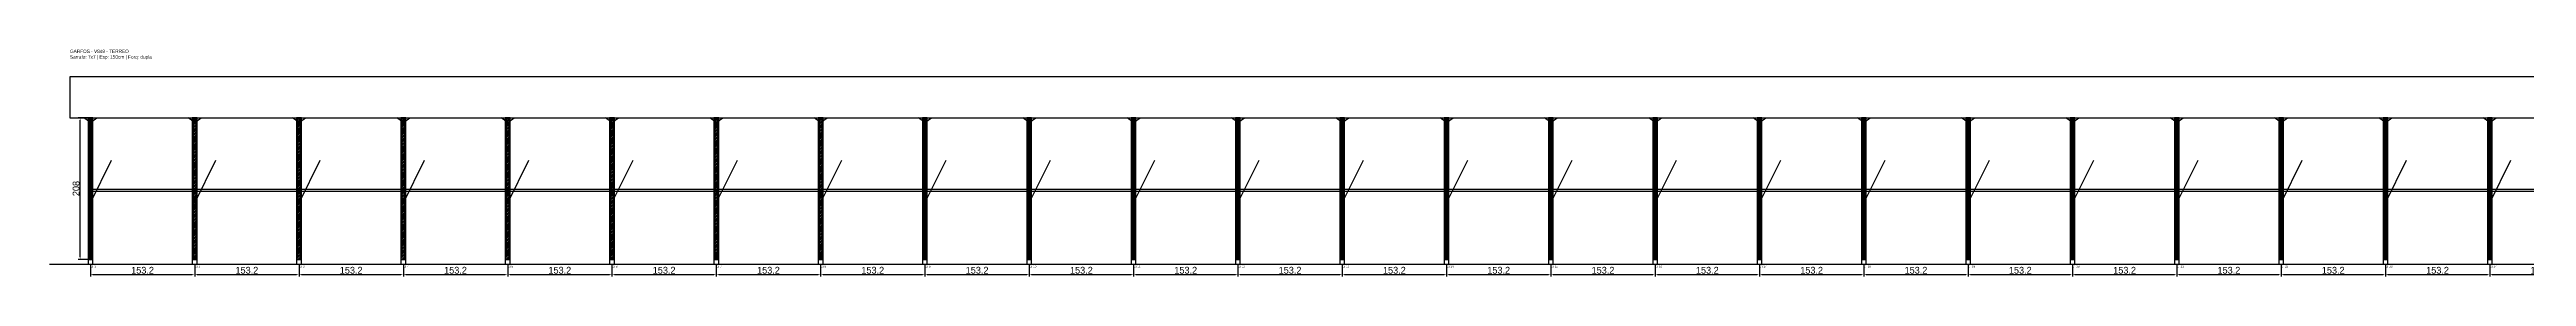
# Model space of a CAD drawing. Header units: metres. Extents: x -30 to 7290, y -25 to 308.
# Drawn here: x -30 to 3607, y -25 to 308 of the extents above; entities that cross this region are included whole.
import ezdxf

# ---------------------------------------------------------------- set-up
doc = ezdxf.new("R2010")
doc.units = ezdxf.units.M
for name, color, linetype in [('BARRA_ANCORAGEM', 1, 'Continuous'), ('COTA', 241, 'Continuous'), ('GARFOS OK', 3, 'Continuous'), ('NOME DA VIGA', 6, 'Continuous'), ('SARR_7x7', 40, 'Continuous'), ('TIRAS REESCORAMENTO', 252, 'Continuous'), ('VIGAS', 3, 'Continuous')]:
    doc.layers.add(name, color=color, linetype=linetype)
doc.dimstyles.new('EZ DXF', dxfattribs={"dimtxt": 10, "dimasz": 3.5, "dimexe": 3, "dimexo": 1.5, "dimgap": 1, "dimtad": 1, "dimdec": 1, "dimdsep": 46, "dimcen": 2.5, "dimazin": 3, "dimtfac": 1, "dimtmove": 0, "dimatfit": 3})

msp = doc.modelspace()

# ---------------------------------------------------------------- hatches: boundary and pattern name
at = {"layer": 'COTA'}
h = msp.add_hatch(dxfattribs=at)
h.set_pattern_fill('ANSI31', scale=0.5)
h.paths.add_polyline_path([(26.5, 0), (33.5, 0), (33.5, 208), (26.5, 208)])
h = msp.add_hatch(dxfattribs=at)
h.set_pattern_fill('ANSI31', scale=0.5)
h.paths.add_polyline_path([(179.68, 0), (186.68, 0), (186.68, 208), (179.68, 208)])
h = msp.add_hatch(dxfattribs=at)
h.set_pattern_fill('ANSI31', scale=0.5)
h.paths.add_polyline_path([(332.87, 0), (339.87, 0), (339.87, 208), (332.87, 208)])
h = msp.add_hatch(dxfattribs=at)
h.set_pattern_fill('ANSI31', scale=0.5)
h.paths.add_polyline_path([(486.05, 0), (493.05, 0), (493.05, 208), (486.05, 208)])
h = msp.add_hatch(dxfattribs=at)
h.set_pattern_fill('ANSI31', scale=0.5)
h.paths.add_polyline_path([(639.24, 0), (646.24, 0), (646.24, 208), (639.24, 208)])
h = msp.add_hatch(dxfattribs=at)
h.set_pattern_fill('ANSI31', scale=0.5)
h.paths.add_polyline_path([(792.42, 0), (799.42, 0), (799.42, 208), (792.42, 208)])
h = msp.add_hatch(dxfattribs=at)
h.set_pattern_fill('ANSI31', scale=0.5)
h.paths.add_polyline_path([(945.61, 0), (952.61, 0), (952.61, 208), (945.61, 208)])
h = msp.add_hatch(dxfattribs=at)
h.set_pattern_fill('ANSI31', scale=0.5)
h.paths.add_polyline_path([(1098.79, 0), (1105.79, 0), (1105.79, 208), (1098.79, 208)])
h = msp.add_hatch(dxfattribs=at)
h.set_pattern_fill('ANSI31', scale=0.5)
h.paths.add_polyline_path([(1251.97, 0), (1258.97, 0), (1258.97, 208), (1251.97, 208)])
h = msp.add_hatch(dxfattribs=at)
h.set_pattern_fill('ANSI31', scale=0.5)
h.paths.add_polyline_path([(1405.16, 0), (1412.16, 0), (1412.16, 208), (1405.16, 208)])
h = msp.add_hatch(dxfattribs=at)
h.set_pattern_fill('ANSI31', scale=0.5)
h.paths.add_polyline_path([(1558.34, 0), (1565.34, 0), (1565.34, 208), (1558.34, 208)])
h = msp.add_hatch(dxfattribs=at)
h.set_pattern_fill('ANSI31', scale=0.5)
h.paths.add_polyline_path([(1711.53, 0), (1718.53, 0), (1718.53, 208), (1711.53, 208)])
h = msp.add_hatch(dxfattribs=at)
h.set_pattern_fill('ANSI31', scale=0.5)
h.paths.add_polyline_path([(1864.71, 0), (1871.71, 0), (1871.71, 208), (1864.71, 208)])
h = msp.add_hatch(dxfattribs=at)
h.set_pattern_fill('ANSI31', scale=0.5)
h.paths.add_polyline_path([(2017.9, 0), (2024.9, 0), (2024.9, 208), (2017.9, 208)])
h = msp.add_hatch(dxfattribs=at)
h.set_pattern_fill('ANSI31', scale=0.5)
h.paths.add_polyline_path([(2171.08, 0), (2178.08, 0), (2178.08, 208), (2171.08, 208)])
h = msp.add_hatch(dxfattribs=at)
h.set_pattern_fill('ANSI31', scale=0.5)
h.paths.add_polyline_path([(2324.26, 0), (2331.26, 0), (2331.26, 208), (2324.26, 208)])
h = msp.add_hatch(dxfattribs=at)
h.set_pattern_fill('ANSI31', scale=0.5)
h.paths.add_polyline_path([(2477.45, 0), (2484.45, 0), (2484.45, 208), (2477.45, 208)])
h = msp.add_hatch(dxfattribs=at)
h.set_pattern_fill('ANSI31', scale=0.5)
h.paths.add_polyline_path([(2630.63, 0), (2637.63, 0), (2637.63, 208), (2630.63, 208)])
h = msp.add_hatch(dxfattribs=at)
h.set_pattern_fill('ANSI31', scale=0.5)
h.paths.add_polyline_path([(2783.82, 0), (2790.82, 0), (2790.82, 208), (2783.82, 208)])
h = msp.add_hatch(dxfattribs=at)
h.set_pattern_fill('ANSI31', scale=0.5)
h.paths.add_polyline_path([(2937, 0), (2944, 0), (2944, 208), (2937, 208)])
h = msp.add_hatch(dxfattribs=at)
h.set_pattern_fill('ANSI31', scale=0.5)
h.paths.add_polyline_path([(3090.19, 0), (3097.19, 0), (3097.19, 208), (3090.19, 208)])
h = msp.add_hatch(dxfattribs=at)
h.set_pattern_fill('ANSI31', scale=0.5)
h.paths.add_polyline_path([(3243.37, 0), (3250.37, 0), (3250.37, 208), (3243.37, 208)])
h = msp.add_hatch(dxfattribs=at)
h.set_pattern_fill('ANSI31', scale=0.5)
h.paths.add_polyline_path([(3396.55, 0), (3403.55, 0), (3403.55, 208), (3396.55, 208)])
h = msp.add_hatch(dxfattribs=at)
h.set_pattern_fill('ANSI31', scale=0.5)
h.paths.add_polyline_path([(3549.74, 0), (3556.74, 0), (3556.74, 208), (3549.74, 208)])

# ---------------------------------------------------------------- linework, layer by layer
at = {"layer": 'BARRA_ANCORAGEM'}
for p, q in [((30, 83.2), (61.2, 145.6)), ((183.18, 83.2), (214.38, 145.6)), ((336.37, 83.2), (367.57, 145.6)), ((489.55, 83.2), (520.75, 145.6)), ((642.74, 83.2), (673.94, 145.6)), ((795.92, 83.2), (827.12, 145.6)), ((949.11, 83.2), (980.31, 145.6)), ((1102.29, 83.2), (1133.49, 145.6)), ((1255.47, 83.2), (1286.67, 145.6)), ((1408.66, 83.2), (1439.86, 145.6)), ((1561.84, 83.2), (1593.04, 145.6)), ((1715.03, 83.2), (1746.23, 145.6)), ((1868.21, 83.2), (1899.41, 145.6)), ((2021.4, 83.2), (2052.6, 145.6)), ((2174.58, 83.2), (2205.78, 145.6)), ((2327.76, 83.2), (2358.96, 145.6)), ((2480.95, 83.2), (2512.15, 145.6)), ((2634.13, 83.2), (2665.33, 145.6)), ((2787.32, 83.2), (2818.52, 145.6)), ((2940.5, 83.2), (2971.7, 145.6)), ((3093.69, 83.2), (3124.89, 145.6)), ((3246.87, 83.2), (3278.07, 145.6)), ((3400.05, 83.2), (3431.25, 145.6)), ((3553.24, 83.2), (3584.44, 145.6))]:
    msp.add_line(p, q, dxfattribs=at)
at = {"layer": 'GARFOS OK'}
for p, q in [((30, 201), (20.5, 208)), ((20.5, 208), (39.5, 208)), ((30, 201), (39.5, 208)), ((183.18, 201), (173.68, 208)), ((173.68, 208), (192.68, 208)), ((183.18, 201), (192.68, 208)), ((336.37, 201), (326.87, 208)), ((326.87, 208), (345.87, 208)), ((336.37, 201), (345.87, 208)), ((489.55, 201), (480.05, 208)), ((480.05, 208), (499.05, 208)), ((489.55, 201), (499.05, 208)), ((642.74, 201), (633.24, 208)), ((633.24, 208), (652.24, 208)), ((642.74, 201), (652.24, 208)), ((795.92, 201), (786.42, 208)), ((786.42, 208), (805.42, 208)), ((795.92, 201), (805.42, 208)), ((949.11, 201), (939.61, 208)), ((939.61, 208), (958.61, 208)), ((949.11, 201), (958.61, 208)), ((1102.29, 201), (1092.79, 208)), ((1092.79, 208), (1111.79, 208)), ((1102.29, 201), (1111.79, 208)), ((1255.47, 201), (1245.97, 208)), ((1245.97, 208), (1264.97, 208)), ((1255.47, 201), (1264.97, 208)), ((1408.66, 201), (1399.16, 208)), ((1399.16, 208), (1418.16, 208)), ((1408.66, 201), (1418.16, 208)), ((1561.84, 201), (1552.34, 208)), ((1552.34, 208), (1571.34, 208)), ((1561.84, 201), (1571.34, 208)), ((1715.03, 201), (1705.53, 208)), ((1705.53, 208), (1724.53, 208)), ((1715.03, 201), (1724.53, 208)), ((1868.21, 201), (1858.71, 208)), ((1858.71, 208), (1877.71, 208)), ((1868.21, 201), (1877.71, 208)), ((2021.4, 201), (2011.9, 208)), ((2011.9, 208), (2030.9, 208)), ((2021.4, 201), (2030.9, 208)), ((2174.58, 201), (2165.08, 208)), ((2165.08, 208), (2184.08, 208)), ((2174.58, 201), (2184.08, 208)), ((2327.76, 201), (2318.26, 208)), ((2318.26, 208), (2337.26, 208)), ((2327.76, 201), (2337.26, 208)), ((2480.95, 201), (2471.45, 208)), ((2471.45, 208), (2490.45, 208)), ((2480.95, 201), (2490.45, 208)), ((2634.13, 201), (2624.63, 208)), ((2624.63, 208), (2643.63, 208)), ((2634.13, 201), (2643.63, 208)), ((2787.32, 201), (2777.82, 208)), ((2777.82, 208), (2796.82, 208)), ((2787.32, 201), (2796.82, 208)), ((2940.5, 201), (2931, 208)), ((2931, 208), (2950, 208)), ((2940.5, 201), (2950, 208)), ((3093.69, 201), (3084.19, 208)), ((3084.19, 208), (3103.19, 208)), ((3093.69, 201), (3103.19, 208)), ((3246.87, 201), (3237.37, 208)), ((3237.37, 208), (3256.37, 208)), ((3246.87, 201), (3256.37, 208)), ((3400.05, 201), (3390.55, 208)), ((3390.55, 208), (3409.55, 208)), ((3400.05, 201), (3409.55, 208)), ((3553.24, 201), (3543.74, 208)), ((3543.74, 208), (3562.74, 208)), ((3553.24, 201), (3562.74, 208))]:
    msp.add_line(p, q, dxfattribs=at)
at = {"layer": 'GARFOS OK', "linetype": 'CONTINUOUS'}
msp.add_line((-30, -7), (7289.66, -7), dxfattribs=at)
at = {"layer": 'GARFOS OK'}
for points in [[(26.5, 0), (33.5, 0), (33.5, 208), (26.5, 208), (26.5, 0)], [(179.68, 0), (186.68, 0), (186.68, 208), (179.68, 208), (179.68, 0)], [(332.87, 0), (339.87, 0), (339.87, 208), (332.87, 208), (332.87, 0)], [(486.05, 0), (493.05, 0), (493.05, 208), (486.05, 208), (486.05, 0)], [(639.24, 0), (646.24, 0), (646.24, 208), (639.24, 208), (639.24, 0)], [(792.42, 0), (799.42, 0), (799.42, 208), (792.42, 208), (792.42, 0)], [(945.61, 0), (952.61, 0), (952.61, 208), (945.61, 208), (945.61, 0)], [(1098.79, 0), (1105.79, 0), (1105.79, 208), (1098.79, 208), (1098.79, 0)], [(1251.97, 0), (1258.97, 0), (1258.97, 208), (1251.97, 208), (1251.97, 0)], [(1405.16, 0), (1412.16, 0), (1412.16, 208), (1405.16, 208), (1405.16, 0)], [(1558.34, 0), (1565.34, 0), (1565.34, 208), (1558.34, 208), (1558.34, 0)], [(1711.53, 0), (1718.53, 0), (1718.53, 208), (1711.53, 208), (1711.53, 0)], [(1864.71, 0), (1871.71, 0), (1871.71, 208), (1864.71, 208), (1864.71, 0)], [(2017.9, 0), (2024.9, 0), (2024.9, 208), (2017.9, 208), (2017.9, 0)], [(2171.08, 0), (2178.08, 0), (2178.08, 208), (2171.08, 208), (2171.08, 0)], [(2324.26, 0), (2331.26, 0), (2331.26, 208), (2324.26, 208), (2324.26, 0)], [(2477.45, 0), (2484.45, 0), (2484.45, 208), (2477.45, 208), (2477.45, 0)], [(2630.63, 0), (2637.63, 0), (2637.63, 208), (2630.63, 208), (2630.63, 0)], [(2783.82, 0), (2790.82, 0), (2790.82, 208), (2783.82, 208), (2783.82, 0)], [(2937, 0), (2944, 0), (2944, 208), (2937, 208), (2937, 0)], [(3090.19, 0), (3097.19, 0), (3097.19, 208), (3090.19, 208), (3090.19, 0)], [(3243.37, 0), (3250.37, 0), (3250.37, 208), (3243.37, 208), (3243.37, 0)], [(3396.55, 0), (3403.55, 0), (3403.55, 208), (3396.55, 208), (3396.55, 0)], [(3549.74, 0), (3556.74, 0), (3556.74, 208), (3549.74, 208), (3549.74, 0)]]:
    msp.add_lwpolyline(points, dxfattribs=at)
at = {"layer": 'SARR_7x7'}
for points in [[(26.5, -7), (33.5, -7), (33.5, 0), (26.5, 0), (26.5, -7)], [(179.68, -7), (186.68, -7), (186.68, 0), (179.68, 0), (179.68, -7)], [(332.87, -7), (339.87, -7), (339.87, 0), (332.87, 0), (332.87, -7)], [(486.05, -7), (493.05, -7), (493.05, 0), (486.05, 0), (486.05, -7)], [(639.24, -7), (646.24, -7), (646.24, 0), (639.24, 0), (639.24, -7)], [(792.42, -7), (799.42, -7), (799.42, 0), (792.42, 0), (792.42, -7)], [(945.61, -7), (952.61, -7), (952.61, 0), (945.61, 0), (945.61, -7)], [(1098.79, -7), (1105.79, -7), (1105.79, 0), (1098.79, 0), (1098.79, -7)], [(1251.97, -7), (1258.97, -7), (1258.97, 0), (1251.97, 0), (1251.97, -7)], [(1405.16, -7), (1412.16, -7), (1412.16, 0), (1405.16, 0), (1405.16, -7)], [(1558.34, -7), (1565.34, -7), (1565.34, 0), (1558.34, 0), (1558.34, -7)], [(1711.53, -7), (1718.53, -7), (1718.53, 0), (1711.53, 0), (1711.53, -7)], [(1864.71, -7), (1871.71, -7), (1871.71, 0), (1864.71, 0), (1864.71, -7)], [(2017.9, -7), (2024.9, -7), (2024.9, 0), (2017.9, 0), (2017.9, -7)], [(2171.08, -7), (2178.08, -7), (2178.08, 0), (2171.08, 0), (2171.08, -7)], [(2324.26, -7), (2331.26, -7), (2331.26, 0), (2324.26, 0), (2324.26, -7)], [(2477.45, -7), (2484.45, -7), (2484.45, 0), (2477.45, 0), (2477.45, -7)], [(2630.63, -7), (2637.63, -7), (2637.63, 0), (2630.63, 0), (2630.63, -7)], [(2783.82, -7), (2790.82, -7), (2790.82, 0), (2783.82, 0), (2783.82, -7)], [(2937, -7), (2944, -7), (2944, 0), (2937, 0), (2937, -7)], [(3090.19, -7), (3097.19, -7), (3097.19, 0), (3090.19, 0), (3090.19, -7)], [(3243.37, -7), (3250.37, -7), (3250.37, 0), (3243.37, 0), (3243.37, -7)], [(3396.55, -7), (3403.55, -7), (3403.55, 0), (3396.55, 0), (3396.55, -7)], [(3549.74, -7), (3556.74, -7), (3556.74, 0), (3549.74, 0), (3549.74, -7)]]:
    msp.add_lwpolyline(points, dxfattribs=at)
at = {"layer": 'TIRAS REESCORAMENTO'}
for points in [[(30, 100), (183.18, 100), (183.18, 102.5), (30, 102.5), (30, 100)], [(183.18, 100), (336.37, 100), (336.37, 102.5), (183.18, 102.5), (183.18, 100)], [(336.37, 100), (489.55, 100), (489.55, 102.5), (336.37, 102.5), (336.37, 100)], [(489.55, 100), (642.74, 100), (642.74, 102.5), (489.55, 102.5), (489.55, 100)], [(642.74, 100), (795.92, 100), (795.92, 102.5), (642.74, 102.5), (642.74, 100)], [(795.92, 100), (949.11, 100), (949.11, 102.5), (795.92, 102.5), (795.92, 100)], [(949.11, 100), (1102.29, 100), (1102.29, 102.5), (949.11, 102.5), (949.11, 100)], [(1102.29, 100), (1255.47, 100), (1255.47, 102.5), (1102.29, 102.5), (1102.29, 100)], [(1255.47, 100), (1408.66, 100), (1408.66, 102.5), (1255.47, 102.5), (1255.47, 100)], [(1408.66, 100), (1561.84, 100), (1561.84, 102.5), (1408.66, 102.5), (1408.66, 100)], [(1561.84, 100), (1715.03, 100), (1715.03, 102.5), (1561.84, 102.5), (1561.84, 100)], [(1715.03, 100), (1868.21, 100), (1868.21, 102.5), (1715.03, 102.5), (1715.03, 100)], [(1868.21, 100), (2021.4, 100), (2021.4, 102.5), (1868.21, 102.5), (1868.21, 100)], [(2021.4, 100), (2174.58, 100), (2174.58, 102.5), (2021.4, 102.5), (2021.4, 100)], [(2174.58, 100), (2327.76, 100), (2327.76, 102.5), (2174.58, 102.5), (2174.58, 100)], [(2327.76, 100), (2480.95, 100), (2480.95, 102.5), (2327.76, 102.5), (2327.76, 100)], [(2480.95, 100), (2634.13, 100), (2634.13, 102.5), (2480.95, 102.5), (2480.95, 100)], [(2634.13, 100), (2787.32, 100), (2787.32, 102.5), (2634.13, 102.5), (2634.13, 100)], [(2787.32, 100), (2940.5, 100), (2940.5, 102.5), (2787.32, 102.5), (2787.32, 100)], [(2940.5, 100), (3093.69, 100), (3093.69, 102.5), (2940.5, 102.5), (2940.5, 100)], [(3093.69, 100), (3246.87, 100), (3246.87, 102.5), (3093.69, 102.5), (3093.69, 100)], [(3246.87, 100), (3400.05, 100), (3400.05, 102.5), (3246.87, 102.5), (3246.87, 100)], [(3400.05, 100), (3553.24, 100), (3553.24, 102.5), (3400.05, 102.5), (3400.05, 100)], [(3553.24, 100), (3706.42, 100), (3706.42, 102.5), (3553.24, 102.5), (3553.24, 100)]]:
    msp.add_lwpolyline(points, dxfattribs=at)
at = {"layer": 'VIGAS'}
msp.add_lwpolyline([(0, 208), (7259.66, 208), (7259.66, 268), (0, 268), (0, 208)], dxfattribs=at)

# ---------------------------------------------------------------- texts
at = {"layer": 'NOME DA VIGA'}
for s, p in [('GF1', (30, -12)), ('GF2', (183.18, -12)), ('GF3', (336.37, -12)), ('GF4', (489.55, -12)), ('GF5', (642.74, -12)), ('GF6', (795.92, -12)), ('GF7', (949.11, -12)), ('GF8', (1102.29, -12)), ('GF9', (1255.47, -12)), ('GF10', (1408.66, -12)), ('GF11', (1561.84, -12)), ('GF12', (1715.03, -12)), ('GF13', (1868.21, -12)), ('GF14', (2021.4, -12)), ('GF15', (2174.58, -12)), ('GF16', (2327.76, -12)), ('GF17', (2480.95, -12)), ('GF18', (2634.13, -12)), ('GF19', (2787.32, -12)), ('GF20', (2940.5, -12)), ('GF21', (3093.69, -12)), ('GF22', (3246.87, -12)), ('GF23', (3400.05, -12)), ('GF24', (3553.24, -12))]:
    msp.add_text(s, height=3, dxfattribs=at).set_placement(p)
at = {"layer": 'NOME DA VIGA', "insert": (0, 293), "char_height": 5, "attachment_point": 7}
msp.add_mtext('GARFOS - V849 - TERREO\\PSarrafo: 7x7 | Esp: 150cm | Forq: dupla', dxfattribs=at)

# ---------------------------------------------------------------- dimensions: what is measured, and where the dimension line sits
at = {"layer": 'COTA'}
msp.add_linear_dim(base=(15, 0), p1=(30, 0), p2=(30, 208), angle=90, dimstyle='EZ DXF', dxfattribs=at).render()
for base, p1, p2 in [((30, -22), (30, -7), (183.18, -7)), ((183.18, -22), (183.18, -7), (336.37, -7)), ((336.37, -22), (336.37, -7), (489.55, -7)), ((489.55, -22), (489.55, -7), (642.74, -7)), ((642.74, -22), (642.74, -7), (795.92, -7)), ((795.92, -22), (795.92, -7), (949.11, -7)), ((949.11, -22), (949.11, -7), (1102.29, -7)), ((1102.29, -22), (1102.29, -7), (1255.47, -7)), ((1255.47, -22), (1255.47, -7), (1408.66, -7)), ((1408.66, -22), (1408.66, -7), (1561.84, -7)), ((1561.84, -22), (1561.84, -7), (1715.03, -7)), ((1715.03, -22), (1715.03, -7), (1868.21, -7)), ((1868.21, -22), (1868.21, -7), (2021.4, -7)), ((2021.4, -22), (2021.4, -7), (2174.58, -7)), ((2174.58, -22), (2174.58, -7), (2327.76, -7)), ((2327.76, -22), (2327.76, -7), (2480.95, -7)), ((2480.95, -22), (2480.95, -7), (2634.13, -7)), ((2634.13, -22), (2634.13, -7), (2787.32, -7)), ((2787.32, -22), (2787.32, -7), (2940.5, -7)), ((2940.5, -22), (2940.5, -7), (3093.69, -7)), ((3093.69, -22), (3093.69, -7), (3246.87, -7)), ((3246.87, -22), (3246.87, -7), (3400.05, -7)), ((3400.05, -22), (3400.05, -7), (3553.24, -7)), ((3553.24, -22), (3553.24, -7), (3706.42, -7))]:
    msp.add_linear_dim(base=base, p1=p1, p2=p2, dimstyle='EZ DXF', dxfattribs=at).render()

doc.saveas('drawing.dxf')
